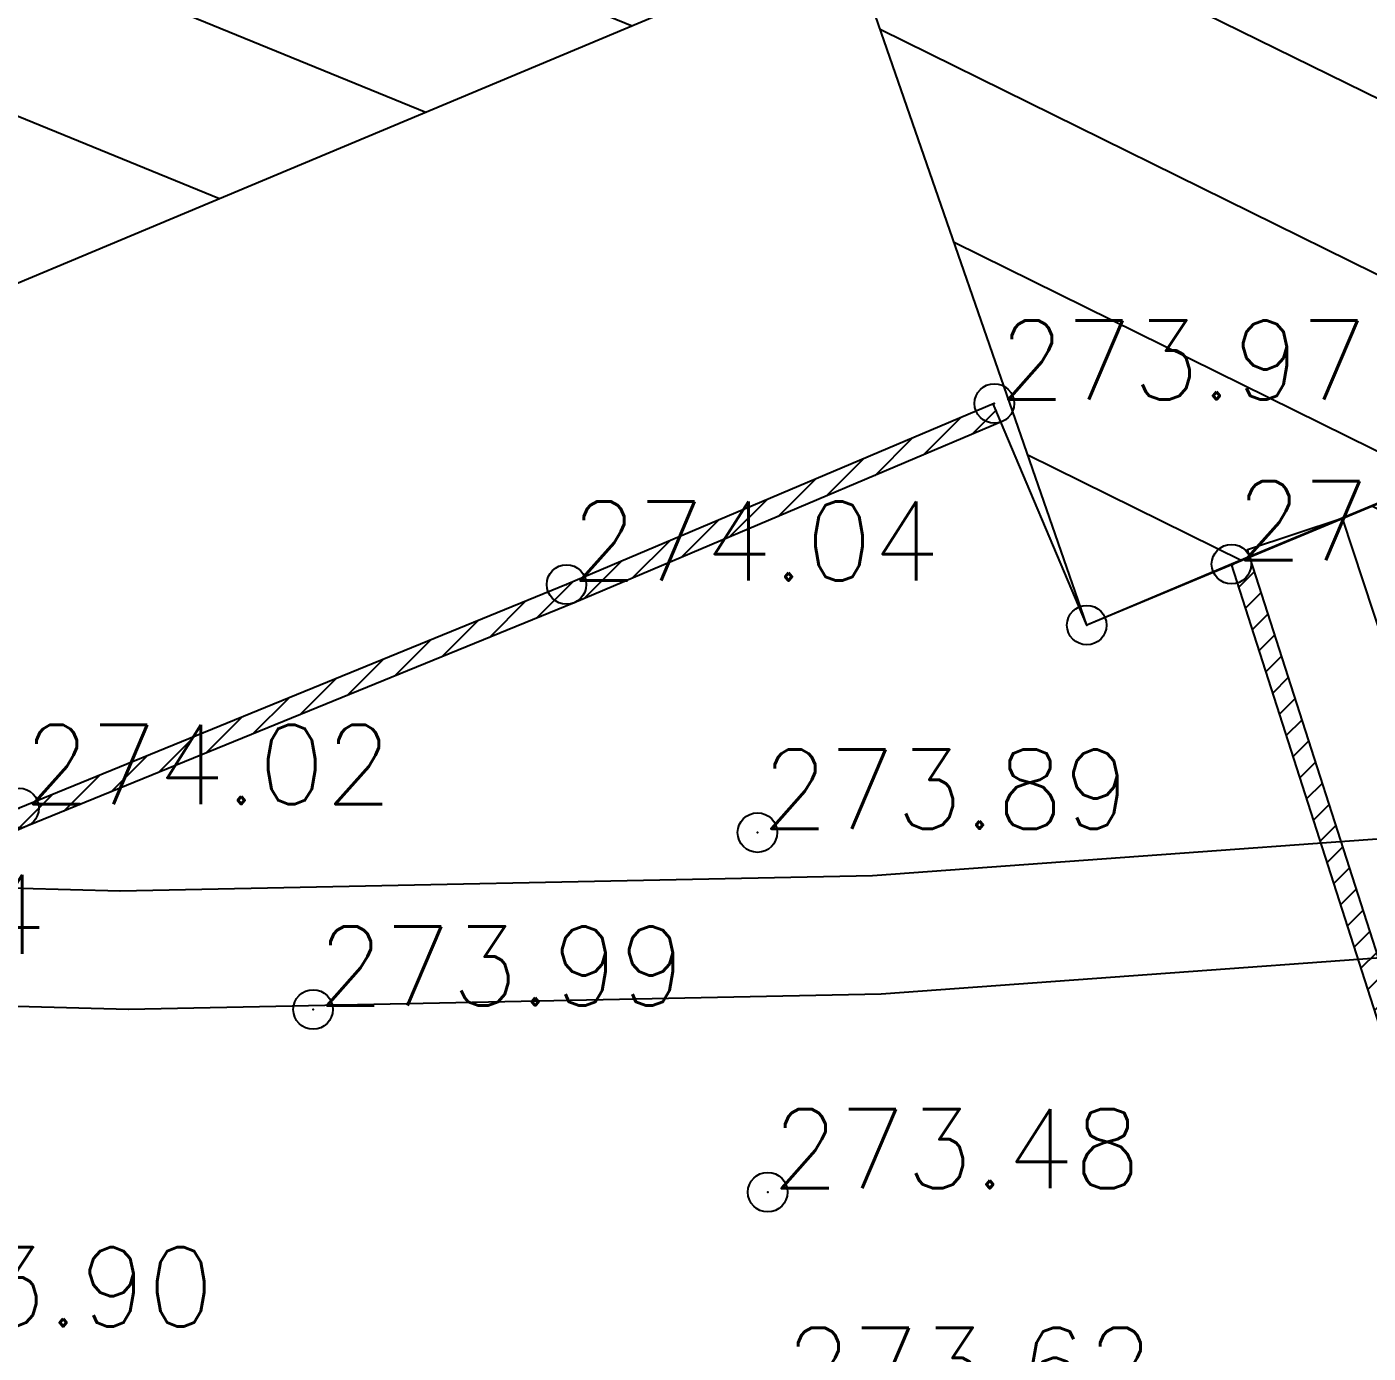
# Model space of a CAD drawing. Header units: millimetres. Extents: x 524954 to 526204, y 9523489 to 9524010.
# Drawn here: x 525666.14 to 525683.09, y 9523623.59 to 9523640.36 of the extents above; entities that cross this region are included whole.
import ezdxf

# ---------------------------------------------------------------- set-up
doc = ezdxf.new("R2010")
doc.units = ezdxf.units.MM
doc.header["$PDMODE"] = 32
doc.header["$PDSIZE"] = 0.5
for name, color, linetype in [('Bati', 6, 'Continuous'), ('Bati_H', 1, 'Continuous'), ('Cloture', 7, 'Continuous'), ('Murs', 1, 'Continuous'), ('PLUME_5', 6, 'Continuous'), ('PLUME_6', 2, 'Continuous'), ('TopoAlt', 3, 'Continuous'), ('TOPOJIS', 7, 'Continuous')]:
    doc.layers.add(name, color=color, linetype=linetype)
doc.styles.add('Simplex 1.0', font='Simplex.shx', dxfattribs={"width": 0.99, "height": 1})
pattern_1 = [(45, (0, 0), (-0.1767766952966, 0.1767766952966), [])]

# ---------------------------------------------------------------- blocks, each defined once
blk = doc.blocks.new('TCPOINT M')
at = {"color": 0}
blk.add_point((0, 0), dxfattribs=at)
at = {"layer": 'TopoAlt', "style": 'Simplex 1.0', "width": 0.99}
blk.add_attdef('ALT', (0.15, 0.15), '', height=1, dxfattribs=at)

msp = doc.modelspace()

# ---------------------------------------------------------------- hatches: boundary and pattern name
at = {"layer": 'Bati_H'}
h = msp.add_hatch(dxfattribs=at)
h.set_pattern_fill('_U', color=256, scale=2, angle=157.7328, style=0, pattern_type=0)
h.set_pattern_definition([(157.732769304, (0, 0), (-0.75785388044, -1.85085318054), [])])
h.paths.add_polyline_path([(525656.344, 9523633.069), (525652.054, 9523643.308), (525664.745, 9523648.591), (525664.31, 9523650.158), (525670.807, 9523652.975), (525670.561, 9523653.664), (525671.295, 9523653.964), (525676.572, 9523641.367), (525676.509, 9523641.517)])
h = msp.add_hatch(dxfattribs=at)
h.set_pattern_fill('_U', color=256, scale=2, angle=-26.2777, style=0, pattern_type=0)
h.set_pattern_definition([(333.722317377, (0, 0), (0.8854439305, 1.79331788758), [])])
h.paths.add_polyline_path([(525692.764, 9523646.592), (525695.224, 9523639.331), (525679.535, 9523632.798), (525676.541, 9523641.442), (525676.647, 9523641.13)])
h = msp.add_hatch(dxfattribs=at)
h.set_pattern_fill('_U', color=256, scale=2, angle=-26.7648, style=0, pattern_type=0)
h.set_pattern_definition([(333.235203512, (0, 0), (0.9006580711, 1.78572535374), [])])
h.paths.add_polyline_path([(525682.766, 9523634.151), (525684.345, 9523629.359), (525704.755, 9523637.921), (525701.612, 9523645.542), (525693.994, 9523642.96), (525695.224, 9523639.331), (525681.598, 9523633.657), (525681.566, 9523633.756)])
at = {"layer": 'Murs'}
h = msp.add_hatch(dxfattribs=at)
h.set_pattern_fill('_U', color=256, scale=0.25, angle=45, style=0, pattern_type=0)
h.set_pattern_definition(pattern_1)
h.paths.add_polyline_path([(525678.367, 9523635.601), (525672.959, 9523633.312), (525666.039, 9523630.485), (525661.659, 9523628.591), (525652.361, 9523624.965), (525652.452, 9523624.732), (525661.754, 9523628.359), (525666.136, 9523630.255), (525673.055, 9523633.081), (525678.465, 9523635.371)])
h = msp.add_hatch(dxfattribs=at)
h.set_pattern_fill('_U', color=256, scale=0.25, angle=45, style=0, pattern_type=0)
h.set_pattern_definition(pattern_1)
h.paths.add_polyline_path([(525683.984, 9523625.392), (525681.364, 9523633.568), (525681.602, 9523633.645), (525684.222, 9523625.468)])

# ---------------------------------------------------------------- linework, layer by layer
at = {"layer": 'Bati', "flags": 128}
for points in [[(525656.344, 9523633.069), (525652.054, 9523643.308), (525664.745, 9523648.591), (525664.31, 9523650.158), (525670.807, 9523652.975), (525670.561, 9523653.664), (525671.295, 9523653.964), (525676.572, 9523641.367), (525676.509, 9523641.517)], [(525692.764, 9523646.592), (525695.224, 9523639.331), (525679.535, 9523632.798), (525676.541, 9523641.442), (525676.647, 9523641.13)], [(525682.766, 9523634.151), (525684.345, 9523629.359), (525704.755, 9523637.921), (525701.612, 9523645.542), (525693.994, 9523642.96), (525695.224, 9523639.331), (525681.598, 9523633.657), (525681.566, 9523633.756)]]:
    msp.add_lwpolyline(points, close=True, dxfattribs=at)
at = {"layer": 'Cloture'}
for p, q in [((525683.984, 9523625.392), (525681.364, 9523633.568)), ((525684.222, 9523625.468), (525681.602, 9523633.645))]:
    msp.add_line(p, q, dxfattribs=at)
at = {"layer": 'Cloture', "flags": 128}
for points in [[(525695.224, 9523639.331), (525681.364, 9523633.568)], [(525678.367, 9523635.601), (525672.959, 9523633.312), (525666.039, 9523630.485), (525661.659, 9523628.591), (525652.361, 9523624.965)], [(525681.364, 9523633.568), (525679.535, 9523632.798), (525678.352, 9523635.594)], [(525678.465, 9523635.371), (525673.055, 9523633.081), (525666.136, 9523630.255), (525661.754, 9523628.359), (525652.452, 9523624.732)], [(525678.465, 9523635.371), (525673.055, 9523633.081), (525666.136, 9523630.255), (525661.754, 9523628.359), (525652.452, 9523624.732)]]:
    msp.add_lwpolyline(points, dxfattribs=at)
at = {"layer": 'PLUME_5'}
msp.add_lwpolyline([(525716.33, 9523631.005), (525706.357, 9523630.277), (525696.919, 9523629.087), (525696.919, 9523629.087), (525686.909, 9523628.858), (525676.935, 9523628.13), (525667.424, 9523627.937), (525667.424, 9523627.937), (525657.378, 9523628.206), (525647.331, 9523628.476), (525637.784, 9523628.781), (525637.747, 9523629.28), (525628.2, 9523629.586), (525627.701, 9523629.549), (525618.081, 9523630.852), (525607.998, 9523631.62), (525597.915, 9523632.389), (525587.833, 9523633.157), (525578.249, 9523633.961), (525568.166, 9523634.729)], dxfattribs=at)
at = {"layer": 'PLUME_6'}
msp.add_lwpolyline([(525716.221, 9523632.501), (525706.248, 9523631.773), (525696.809, 9523630.583), (525696.809, 9523630.583), (525686.799, 9523630.354), (525676.826, 9523629.626), (525667.315, 9523629.433), (525667.315, 9523629.433), (525657.269, 9523629.702), (525647.721, 9523630.008), (525638.173, 9523630.314), (525637.675, 9523630.277), (525628.589, 9523631.118), (525628.091, 9523631.082), (525618.008, 9523631.85), (525607.889, 9523633.117), (525598.305, 9523633.921), (525588.222, 9523634.689), (525578.14, 9523635.457), (525568.057, 9523636.225)], dxfattribs=at)

# ---------------------------------------------------------------- block references
at = {"layer": 'TOPOJIS'}
ref = msp.add_blockref('TCPOINT M', (525678.367, 9523635.601, 273.97), dxfattribs=at)
ref.add_attrib('ALT', '273.97', (525678.417, 9523635.651, 273.97), dxfattribs={"layer": 'TopoAlt', "height": 1, "style": 'Simplex 1.0', "width": 0.99})
ref = msp.add_blockref('TCPOINT M', (525681.364, 9523633.568, 273.89), dxfattribs=at)
ref.add_attrib('ALT', '273.89', (525681.414, 9523633.618, 273.89), dxfattribs={"layer": 'TopoAlt', "height": 1, "style": 'Simplex 1.0', "width": 0.99})
ref = msp.add_blockref('TCPOINT M', (525672.959, 9523633.312, 274.04), dxfattribs=at)
ref.add_attrib('ALT', '274.04', (525673.009, 9523633.362, 274.04), dxfattribs={"layer": 'TopoAlt', "height": 1, "style": 'Simplex 1.0', "width": 0.99})
msp.add_blockref('TCPOINT M', (525679.535, 9523632.798, 273.88), dxfattribs=at)
ref = msp.add_blockref('TCPOINT M', (525666.039, 9523630.485, 274.02), dxfattribs=at)
ref.add_attrib('ALT', '274.02', (525666.089, 9523630.535, 274.02), dxfattribs={"layer": 'TopoAlt', "height": 1, "style": 'Simplex 1.0', "width": 0.99})
ref = msp.add_blockref('TCPOINT M', (525675.372, 9523630.174, 273.89), dxfattribs=at)
ref.add_attrib('ALT', '273.89', (525675.422, 9523630.224, 273.89), dxfattribs={"layer": 'TopoAlt', "height": 1, "style": 'Simplex 1.0', "width": 0.99})
ref = msp.add_blockref('TCPOINT M', (525661.659, 9523628.591, 274.24), dxfattribs=at)
ref.add_attrib('ALT', '274.24', (525661.709, 9523628.641, 274.24), dxfattribs={"layer": 'TopoAlt', "height": 1, "style": 'Simplex 1.0', "width": 0.99})
ref = msp.add_blockref('TCPOINT M', (525669.755, 9523627.938, 273.99), dxfattribs=at)
ref.add_attrib('ALT', '273.99', (525669.805, 9523627.988, 273.99), dxfattribs={"layer": 'TopoAlt', "height": 1, "style": 'Simplex 1.0', "width": 0.99})
ref = msp.add_blockref('TCPOINT M', (525675.502, 9523625.628, 273.48), dxfattribs=at)
ref.add_attrib('ALT', '273.48', (525675.552, 9523625.678, 273.48), dxfattribs={"layer": 'TopoAlt', "height": 1, "style": 'Simplex 1.0', "width": 0.99})
ref = msp.add_blockref('TCPOINT M', (525663.788, 9523623.881, 273.9), dxfattribs=at)
ref.add_attrib('ALT', '273.90', (525663.838, 9523623.931, 273.9), dxfattribs={"layer": 'TopoAlt', "height": 1, "style": 'Simplex 1.0', "width": 0.99})
ref = msp.add_blockref('TCPOINT M', (525675.667, 9523622.863, 273.62), dxfattribs=at)
ref.add_attrib('ALT', '273.62', (525675.717, 9523622.913, 273.62), dxfattribs={"layer": 'TopoAlt', "height": 1, "style": 'Simplex 1.0', "width": 0.99})

doc.saveas('drawing.dxf')
